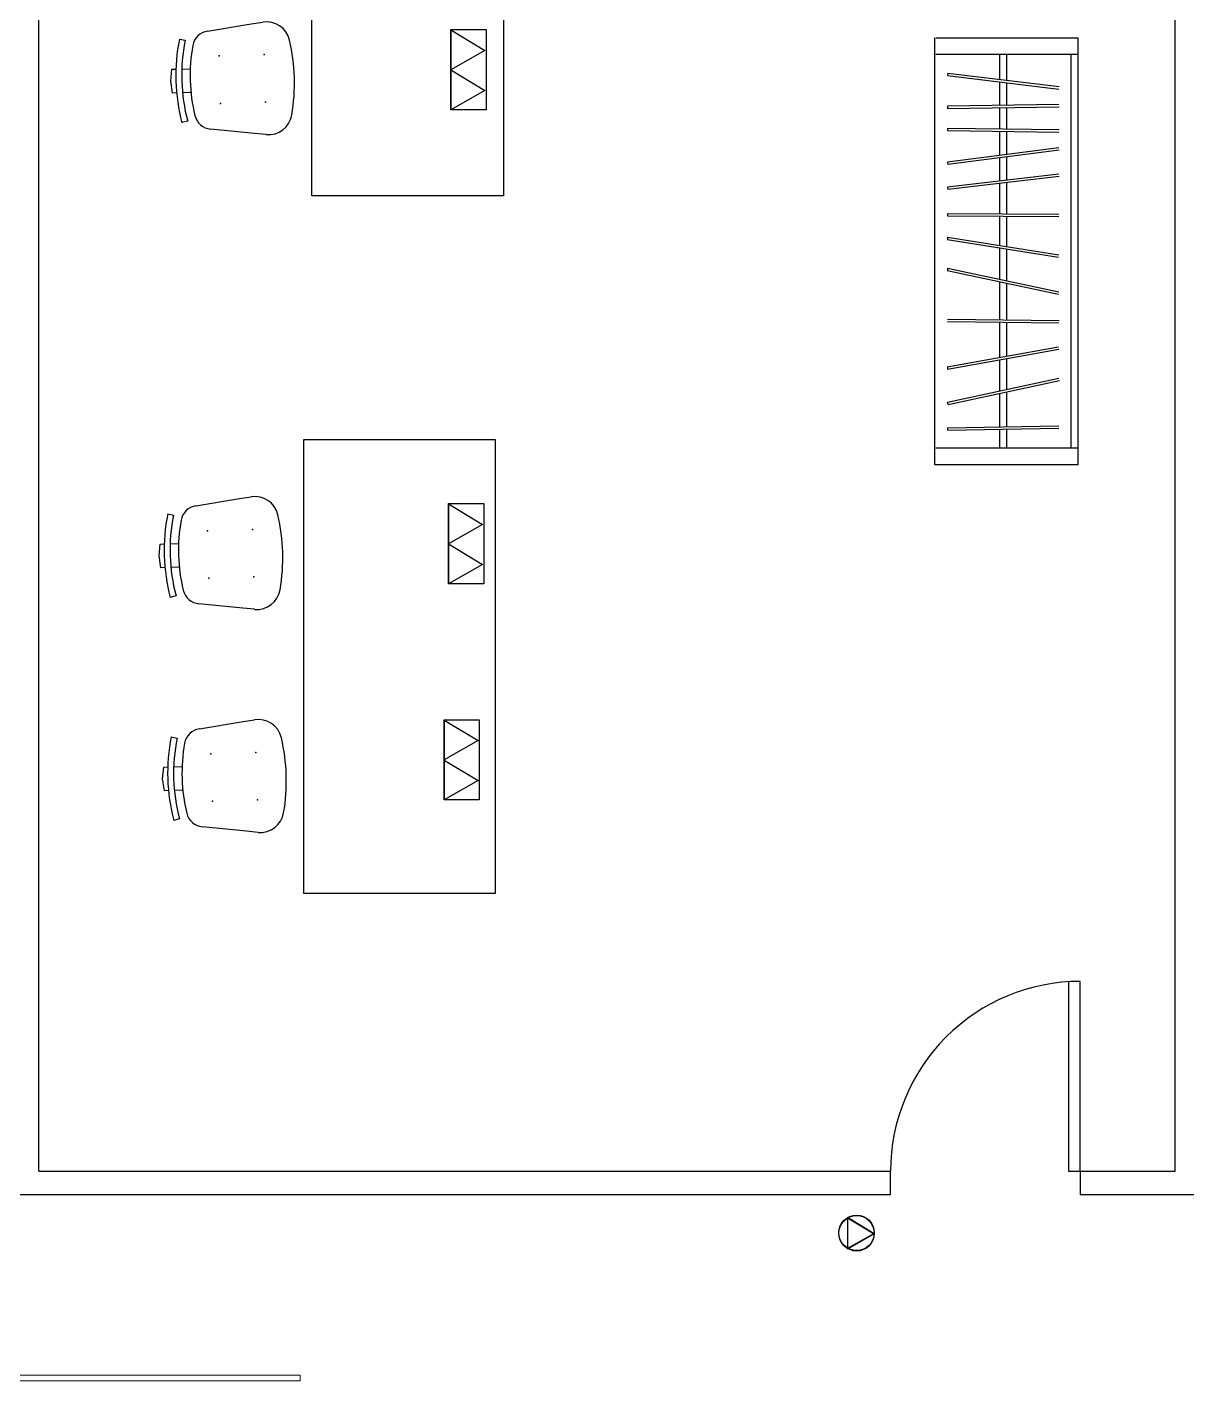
# Model space of a CAD drawing. Header units: millimetres. Extents: x 379 to 563, y 812 to 870.
# Drawn here: x 405.19 to 410.09, y 840.66 to 846.36 of the extents above; entities that cross this region are included whole.
import ezdxf

# ---------------------------------------------------------------- set-up
doc = ezdxf.new("R2010")
doc.units = ezdxf.units.MM
for name, color, linetype in [('LAYOUT', 6, 'Continuous'), ('mobiliario', 140, 'Continuous'), ('pontos', 72, 'Continuous')]:
    doc.layers.add(name, color=color, linetype=linetype)

# ---------------------------------------------------------------- blocks, each defined once
blk = doc.blocks.new('SCHA', base_point=(308, 633))
for p, q in [((298.51, 638.05), (298.76, 640)), ((317.24, 640), (317.49, 638.05))]:
    blk.add_line(p, q)
for centre, radius, start, end in [((302.47, 637.55), 4, 172.875, 258.6195), ((313.53, 637.55), 4, 281.3805, 7.125), ((308, 665), 32, 258.6195, 281.3805)]:
    blk.add_arc(centre, radius, start, end)
for p in [(304, 638), (312, 638)]:
    blk.add_point(p)
blk = doc.blocks.new('SCHB', base_point=(308, 633))
for p, q in [((306, 653.62), (308, 653.87)), ((308, 653.87), (310, 653.62)), ((300.96, 652.19), (300.96, 652.19)), ((301.18, 651.22), (300.96, 652.19)), ((306, 652.94), (306, 653.62)), ((306, 650.58), (306, 651.93)), ((310, 653.62), (310, 652.94)), ((310, 651.93), (310, 650.58)), ((315.04, 652.19), (314.82, 651.22)), ((298.76, 640), (299.73, 647.4)), ((316.27, 647.4), (317.24, 640))]:
    blk.add_line(p, q)
for centre, radius, start, end in [((308, 622), 31, 76.866, 103.134), ((308, 622), 30, 76.866, 103.134), ((302.71, 647.03), 3, 101.7502, 172.875), ((308, 621.58), 29, 78.2498, 101.7502), ((313.29, 647.03), 3, 7.125, 78.2498)]:
    blk.add_arc(centre, radius, start, end)
for p in [(304, 645.58), (312, 645.58)]:
    blk.add_point(p)
blk = doc.blocks.new('Cadeira-03')
at = {"xscale": 2.5, "yscale": 2.5, "zscale": 2.5}
for name in ['SCHB', 'SCHA']:
    blk.add_blockref(name, (0, 0), dxfattribs=at)

msp = doc.modelspace()

# ---------------------------------------------------------------- linework, layer by layer
for p, q in [((405.2435, 841.5338), (405.2435, 848.2281)), ((410.0352, 841.534), (410.0352, 848.2281)), ((405.2435, 841.5338), (408.8352, 841.534)), ((408.8353, 841.4339), (408.8352, 841.534)), ((409.6352, 841.534), (409.6352, 841.4339)), ((409.6352, 841.534), (410.0352, 841.534)), ((408.8353, 841.4339), (405.1435, 841.4338))]:
    msp.add_line(p, q)
msp.add_lwpolyline([(409.5852, 842.334), (409.5852, 841.534), (409.6352, 841.534), (409.6352, 842.334, 0.414214), (408.8352, 841.534)], format="xyb")
msp.add_lwpolyline([(421.3909, 841.4342), (414.2352, 841.434), (413.4352, 841.434), (409.6352, 841.4339)])
at = {"color": 7, "lineweight": 0}
msp.add_lwpolyline([(405.1435, 840.6497), (406.3459, 840.6497), (406.3459, 840.6748), (405.1435, 840.6748), (405.1435, 840.6497), (405.1435, 840.6497)], dxfattribs=at)
at = {"layer": 'LAYOUT'}
for p, q in [((409.0212, 844.5116), (409.0212, 846.3116)), ((409.0254, 846.3116), (409.6254, 846.3116)), ((409.6254, 846.3116), (409.6254, 844.5116)), ((409.0254, 846.2416), (409.6254, 846.2416)), ((409.2954, 846.1355), (409.2954, 846.2416)), ((409.3254, 846.1319), (409.3254, 846.2416)), ((409.5954, 846.2416), (409.5954, 844.5816)), ((409.0766, 846.1618), (409.0754, 846.1519)), ((409.0754, 846.1519), (409.5454, 846.0954)), ((409.0766, 846.1618), (409.5466, 846.1054)), ((409.2954, 846.0257), (409.2954, 846.1255)), ((409.3254, 846.0262), (409.3254, 846.1219)), ((409.5454, 846.0294), (409.0754, 846.0225)), ((409.0754, 846.0225), (409.0755, 846.0125)), ((409.5455, 846.0194), (409.0755, 846.0125)), ((409.3254, 845.9272), (409.3254, 846.0162)), ((409.2954, 845.9277), (409.2954, 846.0157)), ((409.0755, 845.931), (409.0754, 845.921)), ((409.0754, 845.921), (409.5454, 845.914)), ((409.0755, 845.931), (409.5455, 845.924)), ((409.2954, 845.8154), (409.2954, 845.9177)), ((409.3254, 845.8193), (409.3254, 845.9172)), ((409.5454, 845.848), (409.0754, 845.7867)), ((409.5467, 845.8381), (409.0767, 845.7768)), ((409.2954, 845.707), (409.2954, 845.8053)), ((409.3254, 845.7105), (409.3254, 845.8092)), ((409.0754, 845.7867), (409.0767, 845.7768)), ((409.5454, 845.7363), (409.0754, 845.6813)), ((409.0754, 845.6813), (409.0765, 845.6714)), ((409.5465, 845.7263), (409.0765, 845.6714)), ((409.2954, 845.5691), (409.2954, 845.697)), ((409.3254, 845.5689), (409.3254, 845.7005)), ((409.0754, 845.5703), (409.5454, 845.5677)), ((409.0754, 845.5703), (409.0754, 845.5603)), ((409.0753, 845.5603), (409.5453, 845.5577)), ((409.2954, 845.4361), (409.2954, 845.5591)), ((409.3254, 845.4313), (409.3254, 845.5589)), ((409.0738, 845.4613), (409.5438, 845.3863)), ((409.0754, 845.4712), (409.5454, 845.3962)), ((409.0754, 845.4712), (409.0754, 845.4611)), ((409.2954, 845.2929), (409.2954, 845.426)), ((409.3254, 845.2865), (409.3254, 845.4212)), ((409.0754, 845.3396), (409.5454, 845.2398)), ((409.0754, 845.3396), (409.0754, 845.3294)), ((409.0733, 845.3298), (409.5433, 845.23)), ((409.2954, 845.1224), (409.2954, 845.2827)), ((409.3254, 845.122), (409.3254, 845.2763)), ((409.0754, 845.1149), (409.5454, 845.1095)), ((409.0755, 845.1249), (409.5455, 845.1195)), ((409.2954, 844.9643), (409.2954, 845.1124)), ((409.3254, 844.9696), (409.3254, 845.112)), ((409.0736, 844.9249), (409.5436, 845.0084)), ((409.0754, 844.915), (409.5454, 844.9985)), ((409.2954, 844.8227), (409.2954, 844.9541)), ((409.3254, 844.8292), (409.3254, 844.9594)), ((409.0754, 844.9252), (409.0754, 844.915)), ((409.0754, 844.7751), (409.5454, 844.8768)), ((409.0775, 844.7653), (409.5475, 844.867)), ((409.0775, 844.7653), (409.0754, 844.7751)), ((409.2954, 844.671), (409.2954, 844.8125)), ((409.3254, 844.6716), (409.3254, 844.819)), ((409.0752, 844.667), (409.5452, 844.6756)), ((409.0754, 844.667), (409.0754, 844.657)), ((409.0754, 844.657), (409.5454, 844.6656)), ((409.2954, 844.5816), (409.2954, 844.661)), ((409.3254, 844.5816), (409.3254, 844.6616)), ((409.6254, 844.5816), (409.0254, 844.5816)), ((409.6254, 844.5116), (409.0212, 844.5116))]:
    msp.add_line(p, q, dxfattribs=at)
at = {"layer": 'mobiliario'}
for points in [[(406.3945, 847.5583), (407.2024, 847.5583), (407.2024, 845.6448), (406.3945, 845.6448)], [(406.3603, 844.6174), (407.1681, 844.6174), (407.1681, 842.7038), (406.3603, 842.7038)]]:
    msp.add_lwpolyline(points, close=True, dxfattribs=at)
at = {"layer": 'pontos'}
for p, q in [((406.9807, 846.3442), (406.9807, 846.176)), ((406.9807, 846.3442), (407.1244, 846.2577)), ((407.1244, 846.2577), (406.9807, 846.176)), ((406.9807, 846.1755), (406.9807, 846.0073)), ((406.9807, 846.1755), (407.1244, 846.089)), ((407.1244, 846.089), (406.9807, 846.0073)), ((406.9713, 844.3462), (406.9713, 844.178)), ((406.9713, 844.3462), (407.115, 844.2597)), ((407.115, 844.2597), (406.9713, 844.178)), ((406.9713, 844.1776), (406.9713, 844.0094)), ((406.9713, 844.1776), (407.115, 844.091)), ((407.115, 844.091), (406.9713, 844.0094)), ((406.9524, 843.4354), (406.9524, 843.2672)), ((406.9524, 843.4354), (407.0961, 843.3489)), ((407.0961, 843.3489), (406.9524, 843.2672)), ((406.9524, 843.2668), (406.9524, 843.0986)), ((406.9524, 843.2668), (407.0961, 843.1802)), ((407.0961, 843.1802), (406.9524, 843.0986)), ((408.654, 841.3396), (408.654, 841.2077)), ((408.654, 841.3396), (408.7667, 841.2717)), ((408.654, 841.3376), (408.654, 841.2056)), ((408.654, 841.3376), (408.7667, 841.2697)), ((408.7667, 841.2717), (408.654, 841.2077)), ((408.7667, 841.2697), (408.654, 841.2056))]:
    msp.add_line(p, q, dxfattribs=at)
for points in [[(407.1292, 846.3456), (407.1292, 846.0073), (406.9807, 846.0073), (406.9807, 846.3456)], [(407.1198, 844.3476), (407.1198, 844.0094), (406.9713, 844.0094), (406.9713, 844.3476)], [(407.1009, 843.4368), (407.1009, 843.0986), (406.9524, 843.0986), (406.9524, 843.4368)]]:
    msp.add_lwpolyline(points, close=True, dxfattribs=at)
for centre in [(408.692, 841.274), (408.692, 841.272)]:
    msp.add_circle(centre, 0.0747, dxfattribs=at)

# ---------------------------------------------------------------- block references
at = {"layer": 'mobiliario', "xscale": 0.01, "yscale": 0.01, "zscale": 0.01, "rotation": 91.75561706977281}
for p in [(406.321, 846.1442), (406.2718, 844.1432), (406.2867, 843.2032)]:
    msp.add_blockref('Cadeira-03', p, dxfattribs=at)

doc.saveas('drawing.dxf')
